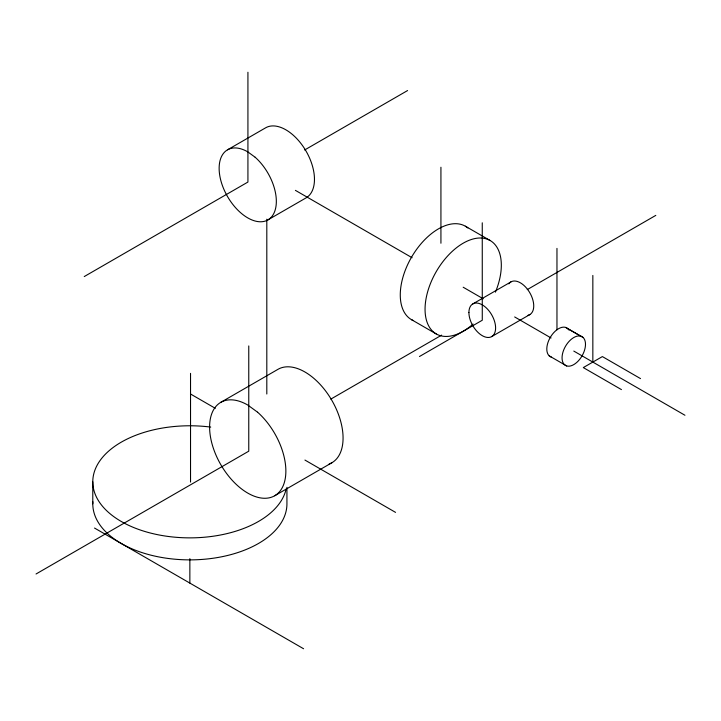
<?xml version="1.0" encoding="UTF-8"?>
<svg xmlns="http://www.w3.org/2000/svg" width="721" height="721" viewBox="0 0 721 721"><rect width="100%" height="100%" fill="white"/><g stroke="black" fill="none" stroke-linecap="round" stroke-linejoin="round"><path stroke-width="1.08" d="M227.512 149.824L265.643 127.806A40.448 23.351 60 0 1 306.092 151.167A40.448 23.351 60 0 1 306.092 197.869L267.96 219.878M84.249 276.558L247.925 182.053L247.925 72.253M304.632 149.986L407.581 90.549M220.77 402.345L277.973 369.323A53.931 31.138 60 0 1 333.192 402.769A53.931 31.138 60 0 1 329.137 464.027M472.823 303.911L510.955 281.893M330.822 399.11L441.622 335.139M527.258 289.599L655.804 215.381M36.05 573.988L248.763 451.184L248.763 345.936M419.469 356.507L482.277 320.241L482.259 222.807M491.695 336.599L529.827 314.581M274.701 495.751L331.903 462.729M465.369 226.214L490.154 240.526M567.797 328.65L583.055 337.455A16.565 9.562 -60 0 1 575.331 363.582A16.565 9.562 -60 0 1 562.939 352.181A16.565 9.562 -60 0 1 583.055 337.455M565.634 327.415L580.883 336.22M640.509 378.597L602.377 356.58L583.307 367.584L621.439 389.601M295.403 190.362L412.106 257.73M463.188 287.228L483.214 298.791M514.668 316.952L551.069 337.969M573.781 351.073L684.95 415.26M549.249 355.886L566.67 365.935M411.439 319.619L436.223 333.931M190.533 394.008L215.327 408.32M304.938 460.061L395.559 512.379M94.523 528.051L303.577 648.747M592.842 275.44L592.842 362.086M556.963 248.394L556.963 329.758M440.928 167.236L440.928 243.238M286.931 487.324L286.931 503.835A97.074 56.04 0 0 1 188.055 559.866A97.074 56.04 0 0 1 92.856 501.753M266.806 219.193L266.806 394.008M190.533 373.361L190.533 482.079M189.857 558.658L189.857 583.091M92.784 481.817L92.784 503.835M286.102 489.135A97.074 56.04 0 0 1 174.446 537.154A97.074 56.04 0 0 1 94.496 471.345A97.074 56.04 0 0 1 210.712 427.084M413.25 320.539A53.931 31.138 -60 0 1 411.889 256.586A53.931 31.138 -60 0 1 467.875 227.962M473.057 324.062A53.931 31.138 -60 0 1 425.057 308.66A53.931 31.138 -60 0 1 474.039 238.75A53.931 31.138 -60 0 1 495.426 292.14M551.412 357.129A16.565 9.562 -60 0 1 550.97 336.283A16.565 9.562 -60 0 1 568.905 330.002M508.828 283.858A18.872 10.896 60 0 1 529.412 292.086A18.872 10.896 60 0 1 528.042 315.284M255.144 157.232L247.736 151.834A40.448 23.351 60 0 0 221.816 183.846A40.448 23.351 60 0 0 269.645 218.733A40.448 23.351 60 0 0 255.144 157.232M257.604 412.214L247.736 405.022A53.931 31.138 60 0 0 213.173 447.705A53.931 31.138 60 0 0 276.945 494.218A53.931 31.138 60 0 0 257.604 412.214M468.911 312.544A18.872 10.896 60 0 0 488.928 337.455A18.872 10.896 60 0 0 488.928 310.76A18.872 10.896 60 0 0 468.911 312.544"/></g></svg>
